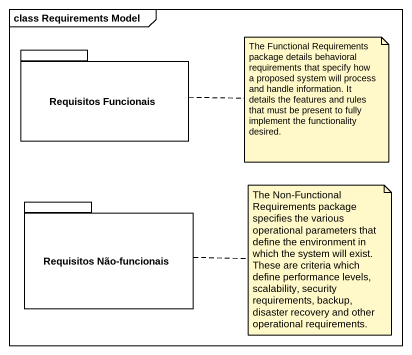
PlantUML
@startuml
mainframe class Requirements Model
package "Requisitos Funcionais" as Requisitos_Funcionais {
}
package "Requisitos Não-funcionais" as Requisitos_Não_funcionais {
}
note right of Requisitos_Funcionais : The Functional Requirements package details behavioral requirements that specify how a proposed system will process and handle information. It details the features and rules that must be present to fully implement the functionality desired.
note right of Requisitos_Não_funcionais : The Non-Functional Requirements package specifies the various operational parameters that define the environment in which the system will exist. These are criteria which define performance levels, scalability, security requirements, backup, disaster recovery and other operational requirements.
@enduml
